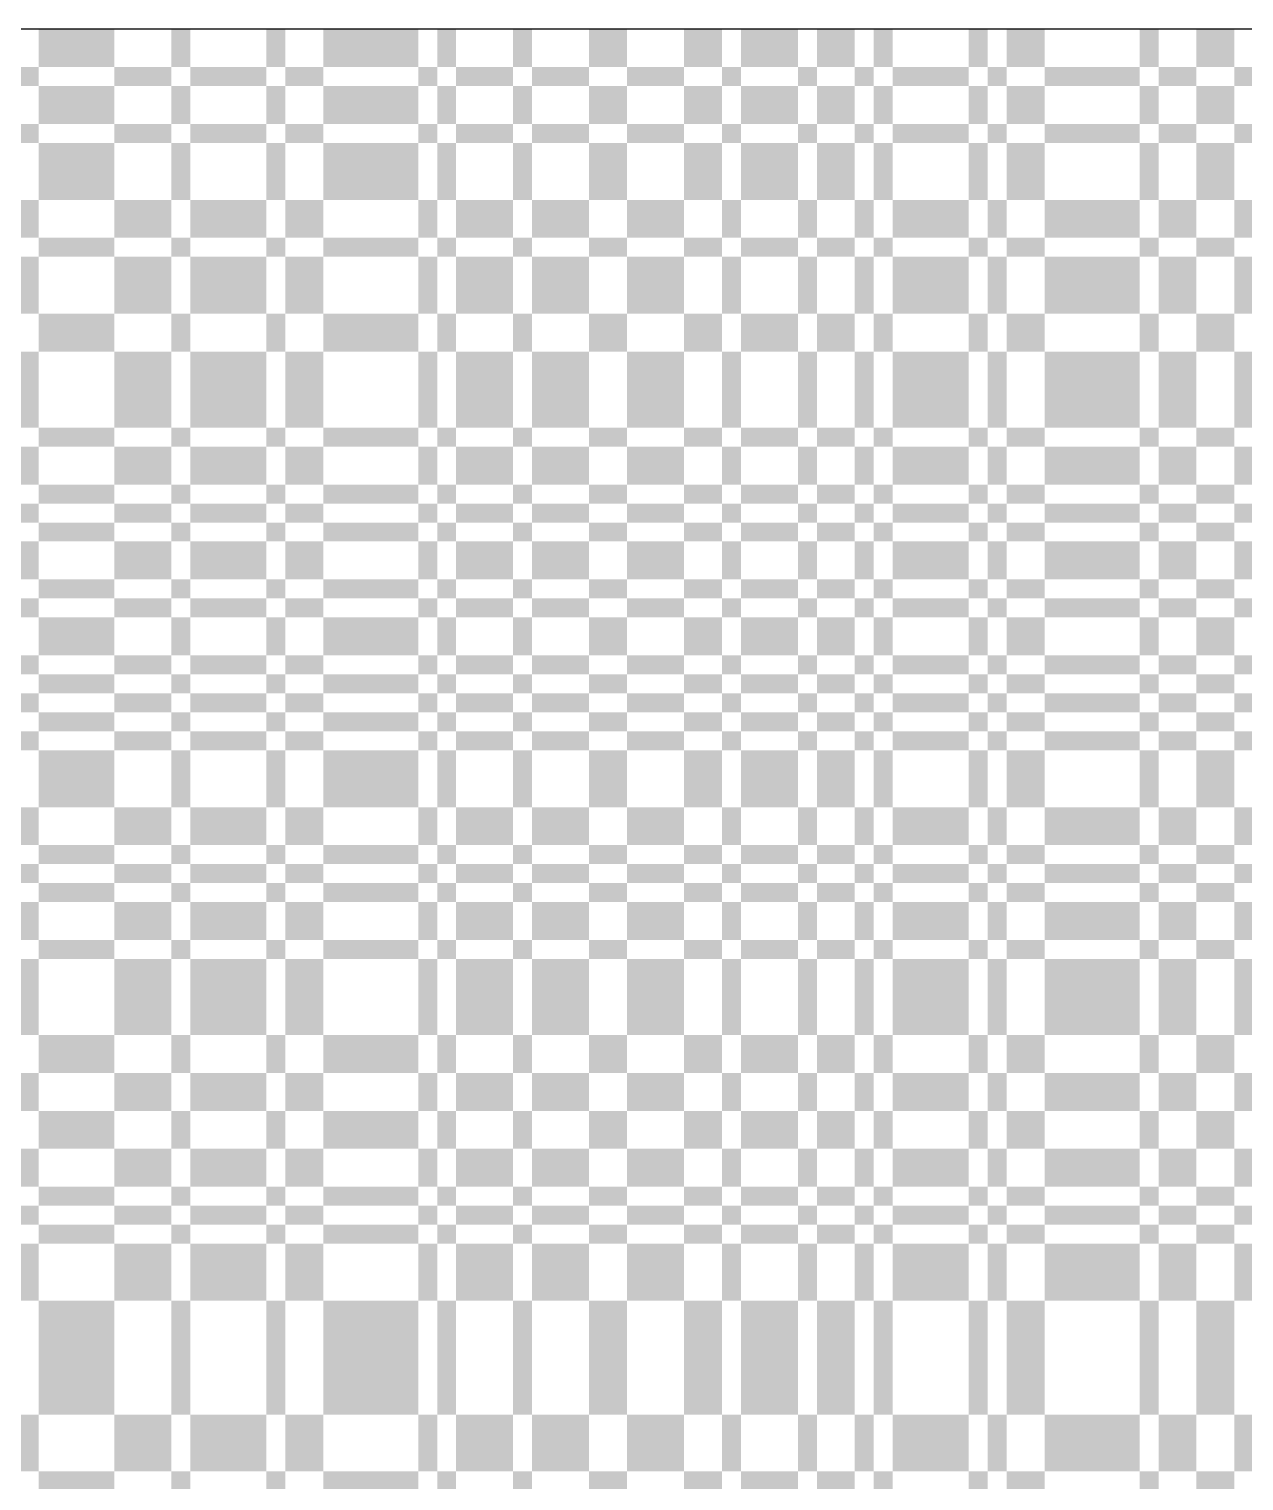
# Model space of a CAD drawing. Extents: x 0 to 10, y 0 to 10.
# Drawn here: x 3.71 to 4.99, y 7.47 to 9 of the extents above; entities that cross this region are included whole.
import ezdxf

# ---------------------------------------------------------------- set-up
doc = ezdxf.new("R2010")
doc.units = 0
doc.header["$MEASUREMENT"] = 0
doc.layers.add('CHROME', color=7, linetype='Continuous')
doc.layers.add('OUTLINE', color=7, linetype='Continuous')

msp = doc.modelspace()

# ---------------------------------------------------------------- linework, layer by layer
at = {"layer": 'CHROME'}
for points in [[(3.72, 8.96), (3.8, 8.96), (3.72, 9), (3.8, 9)], [(3.86, 8.96), (3.88, 8.96), (3.86, 9), (3.88, 9)], [(3.96, 8.96), (3.98, 8.96), (3.96, 9), (3.98, 9)], [(4.02, 8.96), (4.12, 8.96), (4.02, 9), (4.12, 9)], [(4.14, 8.96), (4.16, 8.96), (4.14, 9), (4.16, 9)], [(4.22, 8.96), (4.24, 8.96), (4.22, 9), (4.24, 9)], [(4.3, 8.96), (4.34, 8.96), (4.3, 9), (4.34, 9)], [(4.4, 8.96), (4.44, 8.96), (4.4, 9), (4.44, 9)], [(4.46, 8.96), (4.52, 8.96), (4.46, 9), (4.52, 9)], [(4.54, 8.96), (4.58, 8.96), (4.54, 9), (4.58, 9)], [(4.6, 8.96), (4.62, 8.96), (4.6, 9), (4.62, 9)], [(4.7, 8.96), (4.72, 8.96), (4.7, 9), (4.72, 9)], [(4.74, 8.96), (4.78, 8.96), (4.74, 9), (4.78, 9)], [(4.88, 8.96), (4.9, 8.96), (4.88, 9), (4.9, 9)], [(4.94, 8.96), (4.98, 8.96), (4.94, 9), (4.98, 9)], [(3.7, 8.94), (3.72, 8.94), (3.7, 8.96), (3.72, 8.96)], [(3.8, 8.94), (3.86, 8.94), (3.8, 8.96), (3.86, 8.96)], [(3.88, 8.94), (3.96, 8.94), (3.88, 8.96), (3.96, 8.96)], [(3.98, 8.94), (4.02, 8.94), (3.98, 8.96), (4.02, 8.96)], [(4.12, 8.94), (4.14, 8.94), (4.12, 8.96), (4.14, 8.96)], [(4.16, 8.94), (4.22, 8.94), (4.16, 8.96), (4.22, 8.96)], [(4.24, 8.94), (4.3, 8.94), (4.24, 8.96), (4.3, 8.96)], [(4.34, 8.94), (4.4, 8.94), (4.34, 8.96), (4.4, 8.96)], [(4.44, 8.94), (4.46, 8.94), (4.44, 8.96), (4.46, 8.96)], [(4.52, 8.94), (4.54, 8.94), (4.52, 8.96), (4.54, 8.96)], [(4.58, 8.94), (4.6, 8.94), (4.58, 8.96), (4.6, 8.96)], [(4.62, 8.94), (4.7, 8.94), (4.62, 8.96), (4.7, 8.96)], [(4.72, 8.94), (4.74, 8.94), (4.72, 8.96), (4.74, 8.96)], [(4.78, 8.94), (4.88, 8.94), (4.78, 8.96), (4.88, 8.96)], [(4.9, 8.94), (4.94, 8.94), (4.9, 8.96), (4.94, 8.96)], [(4.98, 8.94), (5, 8.94), (4.98, 8.96), (5, 8.96)], [(3.72, 8.9), (3.8, 8.9), (3.72, 8.94), (3.8, 8.94)], [(3.86, 8.9), (3.88, 8.9), (3.86, 8.94), (3.88, 8.94)], [(3.96, 8.9), (3.98, 8.9), (3.96, 8.94), (3.98, 8.94)], [(4.02, 8.9), (4.12, 8.9), (4.02, 8.94), (4.12, 8.94)], [(4.14, 8.9), (4.16, 8.9), (4.14, 8.94), (4.16, 8.94)], [(4.22, 8.9), (4.24, 8.9), (4.22, 8.94), (4.24, 8.94)], [(4.3, 8.9), (4.34, 8.9), (4.3, 8.94), (4.34, 8.94)], [(4.4, 8.9), (4.44, 8.9), (4.4, 8.94), (4.44, 8.94)], [(4.46, 8.9), (4.52, 8.9), (4.46, 8.94), (4.52, 8.94)], [(4.54, 8.9), (4.58, 8.9), (4.54, 8.94), (4.58, 8.94)], [(4.6, 8.9), (4.62, 8.9), (4.6, 8.94), (4.62, 8.94)], [(4.7, 8.9), (4.72, 8.9), (4.7, 8.94), (4.72, 8.94)], [(4.74, 8.9), (4.78, 8.9), (4.74, 8.94), (4.78, 8.94)], [(4.88, 8.9), (4.9, 8.9), (4.88, 8.94), (4.9, 8.94)], [(4.94, 8.9), (4.98, 8.9), (4.94, 8.94), (4.98, 8.94)], [(3.7, 8.88), (3.72, 8.88), (3.7, 8.9), (3.72, 8.9)], [(3.8, 8.88), (3.86, 8.88), (3.8, 8.9), (3.86, 8.9)], [(3.88, 8.88), (3.96, 8.88), (3.88, 8.9), (3.96, 8.9)], [(3.98, 8.88), (4.02, 8.88), (3.98, 8.9), (4.02, 8.9)], [(4.12, 8.88), (4.14, 8.88), (4.12, 8.9), (4.14, 8.9)], [(4.16, 8.88), (4.22, 8.88), (4.16, 8.9), (4.22, 8.9)], [(4.24, 8.88), (4.3, 8.88), (4.24, 8.9), (4.3, 8.9)], [(4.34, 8.88), (4.4, 8.88), (4.34, 8.9), (4.4, 8.9)], [(4.44, 8.88), (4.46, 8.88), (4.44, 8.9), (4.46, 8.9)], [(4.52, 8.88), (4.54, 8.88), (4.52, 8.9), (4.54, 8.9)], [(4.58, 8.88), (4.6, 8.88), (4.58, 8.9), (4.6, 8.9)], [(4.62, 8.88), (4.7, 8.88), (4.62, 8.9), (4.7, 8.9)], [(4.72, 8.88), (4.74, 8.88), (4.72, 8.9), (4.74, 8.9)], [(4.78, 8.88), (4.88, 8.88), (4.78, 8.9), (4.88, 8.9)], [(4.9, 8.88), (4.94, 8.88), (4.9, 8.9), (4.94, 8.9)], [(4.98, 8.88), (5, 8.88), (4.98, 8.9), (5, 8.9)], [(3.72, 8.82), (3.8, 8.82), (3.72, 8.88), (3.8, 8.88)], [(3.86, 8.82), (3.88, 8.82), (3.86, 8.88), (3.88, 8.88)], [(3.96, 8.82), (3.98, 8.82), (3.96, 8.88), (3.98, 8.88)], [(4.02, 8.82), (4.12, 8.82), (4.02, 8.88), (4.12, 8.88)], [(4.14, 8.82), (4.16, 8.82), (4.14, 8.88), (4.16, 8.88)], [(4.22, 8.82), (4.24, 8.82), (4.22, 8.88), (4.24, 8.88)], [(4.3, 8.82), (4.34, 8.82), (4.3, 8.88), (4.34, 8.88)], [(4.4, 8.82), (4.44, 8.82), (4.4, 8.88), (4.44, 8.88)], [(4.46, 8.82), (4.52, 8.82), (4.46, 8.88), (4.52, 8.88)], [(4.54, 8.82), (4.58, 8.82), (4.54, 8.88), (4.58, 8.88)], [(4.6, 8.82), (4.62, 8.82), (4.6, 8.88), (4.62, 8.88)], [(4.7, 8.82), (4.72, 8.82), (4.7, 8.88), (4.72, 8.88)], [(4.74, 8.82), (4.78, 8.82), (4.74, 8.88), (4.78, 8.88)], [(4.88, 8.82), (4.9, 8.82), (4.88, 8.88), (4.9, 8.88)], [(4.94, 8.82), (4.98, 8.82), (4.94, 8.88), (4.98, 8.88)], [(3.7, 8.78), (3.72, 8.78), (3.7, 8.82), (3.72, 8.82)], [(3.8, 8.78), (3.86, 8.78), (3.8, 8.82), (3.86, 8.82)], [(3.88, 8.78), (3.96, 8.78), (3.88, 8.82), (3.96, 8.82)], [(3.98, 8.78), (4.02, 8.78), (3.98, 8.82), (4.02, 8.82)], [(4.12, 8.78), (4.14, 8.78), (4.12, 8.82), (4.14, 8.82)], [(4.16, 8.78), (4.22, 8.78), (4.16, 8.82), (4.22, 8.82)], [(4.24, 8.78), (4.3, 8.78), (4.24, 8.82), (4.3, 8.82)], [(4.34, 8.78), (4.4, 8.78), (4.34, 8.82), (4.4, 8.82)], [(4.44, 8.78), (4.46, 8.78), (4.44, 8.82), (4.46, 8.82)], [(4.52, 8.78), (4.54, 8.78), (4.52, 8.82), (4.54, 8.82)], [(4.58, 8.78), (4.6, 8.78), (4.58, 8.82), (4.6, 8.82)], [(4.62, 8.78), (4.7, 8.78), (4.62, 8.82), (4.7, 8.82)], [(4.72, 8.78), (4.74, 8.78), (4.72, 8.82), (4.74, 8.82)], [(4.78, 8.78), (4.88, 8.78), (4.78, 8.82), (4.88, 8.82)], [(4.9, 8.78), (4.94, 8.78), (4.9, 8.82), (4.94, 8.82)], [(4.98, 8.78), (5, 8.78), (4.98, 8.82), (5, 8.82)], [(3.72, 8.76), (3.8, 8.76), (3.72, 8.78), (3.8, 8.78)], [(3.86, 8.76), (3.88, 8.76), (3.86, 8.78), (3.88, 8.78)], [(3.96, 8.76), (3.98, 8.76), (3.96, 8.78), (3.98, 8.78)], [(4.02, 8.76), (4.12, 8.76), (4.02, 8.78), (4.12, 8.78)], [(4.14, 8.76), (4.16, 8.76), (4.14, 8.78), (4.16, 8.78)], [(4.22, 8.76), (4.24, 8.76), (4.22, 8.78), (4.24, 8.78)], [(4.3, 8.76), (4.34, 8.76), (4.3, 8.78), (4.34, 8.78)], [(4.4, 8.76), (4.44, 8.76), (4.4, 8.78), (4.44, 8.78)], [(4.46, 8.76), (4.52, 8.76), (4.46, 8.78), (4.52, 8.78)], [(4.54, 8.76), (4.58, 8.76), (4.54, 8.78), (4.58, 8.78)], [(4.6, 8.76), (4.62, 8.76), (4.6, 8.78), (4.62, 8.78)], [(4.7, 8.76), (4.72, 8.76), (4.7, 8.78), (4.72, 8.78)], [(4.74, 8.76), (4.78, 8.76), (4.74, 8.78), (4.78, 8.78)], [(4.88, 8.76), (4.9, 8.76), (4.88, 8.78), (4.9, 8.78)], [(4.94, 8.76), (4.98, 8.76), (4.94, 8.78), (4.98, 8.78)], [(3.7, 8.7), (3.72, 8.7), (3.7, 8.76), (3.72, 8.76)], [(3.8, 8.7), (3.86, 8.7), (3.8, 8.76), (3.86, 8.76)], [(3.88, 8.7), (3.96, 8.7), (3.88, 8.76), (3.96, 8.76)], [(3.98, 8.7), (4.02, 8.7), (3.98, 8.76), (4.02, 8.76)], [(4.12, 8.7), (4.14, 8.7), (4.12, 8.76), (4.14, 8.76)], [(4.16, 8.7), (4.22, 8.7), (4.16, 8.76), (4.22, 8.76)], [(4.24, 8.7), (4.3, 8.7), (4.24, 8.76), (4.3, 8.76)], [(4.34, 8.7), (4.4, 8.7), (4.34, 8.76), (4.4, 8.76)], [(4.44, 8.7), (4.46, 8.7), (4.44, 8.76), (4.46, 8.76)], [(4.52, 8.7), (4.54, 8.7), (4.52, 8.76), (4.54, 8.76)], [(4.58, 8.7), (4.6, 8.7), (4.58, 8.76), (4.6, 8.76)], [(4.62, 8.7), (4.7, 8.7), (4.62, 8.76), (4.7, 8.76)], [(4.72, 8.7), (4.74, 8.7), (4.72, 8.76), (4.74, 8.76)], [(4.78, 8.7), (4.88, 8.7), (4.78, 8.76), (4.88, 8.76)], [(4.9, 8.7), (4.94, 8.7), (4.9, 8.76), (4.94, 8.76)], [(4.98, 8.7), (5, 8.7), (4.98, 8.76), (5, 8.76)], [(3.72, 8.66), (3.8, 8.66), (3.72, 8.7), (3.8, 8.7)], [(3.86, 8.66), (3.88, 8.66), (3.86, 8.7), (3.88, 8.7)], [(3.96, 8.66), (3.98, 8.66), (3.96, 8.7), (3.98, 8.7)], [(4.02, 8.66), (4.12, 8.66), (4.02, 8.7), (4.12, 8.7)], [(4.14, 8.66), (4.16, 8.66), (4.14, 8.7), (4.16, 8.7)], [(4.22, 8.66), (4.24, 8.66), (4.22, 8.7), (4.24, 8.7)], [(4.3, 8.66), (4.34, 8.66), (4.3, 8.7), (4.34, 8.7)], [(4.4, 8.66), (4.44, 8.66), (4.4, 8.7), (4.44, 8.7)], [(4.46, 8.66), (4.52, 8.66), (4.46, 8.7), (4.52, 8.7)], [(4.54, 8.66), (4.58, 8.66), (4.54, 8.7), (4.58, 8.7)], [(4.6, 8.66), (4.62, 8.66), (4.6, 8.7), (4.62, 8.7)], [(4.7, 8.66), (4.72, 8.66), (4.7, 8.7), (4.72, 8.7)], [(4.74, 8.66), (4.78, 8.66), (4.74, 8.7), (4.78, 8.7)], [(4.88, 8.66), (4.9, 8.66), (4.88, 8.7), (4.9, 8.7)], [(4.94, 8.66), (4.98, 8.66), (4.94, 8.7), (4.98, 8.7)], [(3.7, 8.58), (3.72, 8.58), (3.7, 8.66), (3.72, 8.66)], [(3.8, 8.58), (3.86, 8.58), (3.8, 8.66), (3.86, 8.66)], [(3.88, 8.58), (3.96, 8.58), (3.88, 8.66), (3.96, 8.66)], [(3.98, 8.58), (4.02, 8.58), (3.98, 8.66), (4.02, 8.66)], [(4.12, 8.58), (4.14, 8.58), (4.12, 8.66), (4.14, 8.66)], [(4.16, 8.58), (4.22, 8.58), (4.16, 8.66), (4.22, 8.66)], [(4.24, 8.58), (4.3, 8.58), (4.24, 8.66), (4.3, 8.66)], [(4.34, 8.58), (4.4, 8.58), (4.34, 8.66), (4.4, 8.66)], [(4.44, 8.58), (4.46, 8.58), (4.44, 8.66), (4.46, 8.66)], [(4.52, 8.58), (4.54, 8.58), (4.52, 8.66), (4.54, 8.66)], [(4.58, 8.58), (4.6, 8.58), (4.58, 8.66), (4.6, 8.66)], [(4.62, 8.58), (4.7, 8.58), (4.62, 8.66), (4.7, 8.66)], [(4.72, 8.58), (4.74, 8.58), (4.72, 8.66), (4.74, 8.66)], [(4.78, 8.58), (4.88, 8.58), (4.78, 8.66), (4.88, 8.66)], [(4.9, 8.58), (4.94, 8.58), (4.9, 8.66), (4.94, 8.66)], [(4.98, 8.58), (5, 8.58), (4.98, 8.66), (5, 8.66)], [(3.72, 8.56), (3.8, 8.56), (3.72, 8.58), (3.8, 8.58)], [(3.86, 8.56), (3.88, 8.56), (3.86, 8.58), (3.88, 8.58)], [(3.96, 8.56), (3.98, 8.56), (3.96, 8.58), (3.98, 8.58)], [(4.02, 8.56), (4.12, 8.56), (4.02, 8.58), (4.12, 8.58)], [(4.14, 8.56), (4.16, 8.56), (4.14, 8.58), (4.16, 8.58)], [(4.22, 8.56), (4.24, 8.56), (4.22, 8.58), (4.24, 8.58)], [(4.3, 8.56), (4.34, 8.56), (4.3, 8.58), (4.34, 8.58)], [(4.4, 8.56), (4.44, 8.56), (4.4, 8.58), (4.44, 8.58)], [(4.46, 8.56), (4.52, 8.56), (4.46, 8.58), (4.52, 8.58)], [(4.54, 8.56), (4.58, 8.56), (4.54, 8.58), (4.58, 8.58)], [(4.6, 8.56), (4.62, 8.56), (4.6, 8.58), (4.62, 8.58)], [(4.7, 8.56), (4.72, 8.56), (4.7, 8.58), (4.72, 8.58)], [(4.74, 8.56), (4.78, 8.56), (4.74, 8.58), (4.78, 8.58)], [(4.88, 8.56), (4.9, 8.56), (4.88, 8.58), (4.9, 8.58)], [(4.94, 8.56), (4.98, 8.56), (4.94, 8.58), (4.98, 8.58)], [(3.7, 8.52), (3.72, 8.52), (3.7, 8.56), (3.72, 8.56)], [(3.8, 8.52), (3.86, 8.52), (3.8, 8.56), (3.86, 8.56)], [(3.88, 8.52), (3.96, 8.52), (3.88, 8.56), (3.96, 8.56)], [(3.98, 8.52), (4.02, 8.52), (3.98, 8.56), (4.02, 8.56)], [(4.12, 8.52), (4.14, 8.52), (4.12, 8.56), (4.14, 8.56)], [(4.16, 8.52), (4.22, 8.52), (4.16, 8.56), (4.22, 8.56)], [(4.24, 8.52), (4.3, 8.52), (4.24, 8.56), (4.3, 8.56)], [(4.34, 8.52), (4.4, 8.52), (4.34, 8.56), (4.4, 8.56)], [(4.44, 8.52), (4.46, 8.52), (4.44, 8.56), (4.46, 8.56)], [(4.52, 8.52), (4.54, 8.52), (4.52, 8.56), (4.54, 8.56)], [(4.58, 8.52), (4.6, 8.52), (4.58, 8.56), (4.6, 8.56)], [(4.62, 8.52), (4.7, 8.52), (4.62, 8.56), (4.7, 8.56)], [(4.72, 8.52), (4.74, 8.52), (4.72, 8.56), (4.74, 8.56)], [(4.78, 8.52), (4.88, 8.52), (4.78, 8.56), (4.88, 8.56)], [(4.9, 8.52), (4.94, 8.52), (4.9, 8.56), (4.94, 8.56)], [(4.98, 8.52), (5, 8.52), (4.98, 8.56), (5, 8.56)], [(3.72, 8.5), (3.8, 8.5), (3.72, 8.52), (3.8, 8.52)], [(3.86, 8.5), (3.88, 8.5), (3.86, 8.52), (3.88, 8.52)], [(3.96, 8.5), (3.98, 8.5), (3.96, 8.52), (3.98, 8.52)], [(4.02, 8.5), (4.12, 8.5), (4.02, 8.52), (4.12, 8.52)], [(4.14, 8.5), (4.16, 8.5), (4.14, 8.52), (4.16, 8.52)], [(4.22, 8.5), (4.24, 8.5), (4.22, 8.52), (4.24, 8.52)], [(4.3, 8.5), (4.34, 8.5), (4.3, 8.52), (4.34, 8.52)], [(4.4, 8.5), (4.44, 8.5), (4.4, 8.52), (4.44, 8.52)], [(4.46, 8.5), (4.52, 8.5), (4.46, 8.52), (4.52, 8.52)], [(4.54, 8.5), (4.58, 8.5), (4.54, 8.52), (4.58, 8.52)], [(4.6, 8.5), (4.62, 8.5), (4.6, 8.52), (4.62, 8.52)], [(4.7, 8.5), (4.72, 8.5), (4.7, 8.52), (4.72, 8.52)], [(4.74, 8.5), (4.78, 8.5), (4.74, 8.52), (4.78, 8.52)], [(4.88, 8.5), (4.9, 8.5), (4.88, 8.52), (4.9, 8.52)], [(4.94, 8.5), (4.98, 8.5), (4.94, 8.52), (4.98, 8.52)], [(3.7, 8.48), (3.72, 8.48), (3.7, 8.5), (3.72, 8.5)], [(3.8, 8.48), (3.86, 8.48), (3.8, 8.5), (3.86, 8.5)], [(3.88, 8.48), (3.96, 8.48), (3.88, 8.5), (3.96, 8.5)], [(3.98, 8.48), (4.02, 8.48), (3.98, 8.5), (4.02, 8.5)], [(4.12, 8.48), (4.14, 8.48), (4.12, 8.5), (4.14, 8.5)], [(4.16, 8.48), (4.22, 8.48), (4.16, 8.5), (4.22, 8.5)], [(4.24, 8.48), (4.3, 8.48), (4.24, 8.5), (4.3, 8.5)], [(4.34, 8.48), (4.4, 8.48), (4.34, 8.5), (4.4, 8.5)], [(4.44, 8.48), (4.46, 8.48), (4.44, 8.5), (4.46, 8.5)], [(4.52, 8.48), (4.54, 8.48), (4.52, 8.5), (4.54, 8.5)], [(4.58, 8.48), (4.6, 8.48), (4.58, 8.5), (4.6, 8.5)], [(4.62, 8.48), (4.7, 8.48), (4.62, 8.5), (4.7, 8.5)], [(4.72, 8.48), (4.74, 8.48), (4.72, 8.5), (4.74, 8.5)], [(4.78, 8.48), (4.88, 8.48), (4.78, 8.5), (4.88, 8.5)], [(4.9, 8.48), (4.94, 8.48), (4.9, 8.5), (4.94, 8.5)], [(4.98, 8.48), (5, 8.48), (4.98, 8.5), (5, 8.5)], [(3.72, 8.46), (3.8, 8.46), (3.72, 8.48), (3.8, 8.48)], [(3.86, 8.46), (3.88, 8.46), (3.86, 8.48), (3.88, 8.48)], [(3.96, 8.46), (3.98, 8.46), (3.96, 8.48), (3.98, 8.48)], [(4.02, 8.46), (4.12, 8.46), (4.02, 8.48), (4.12, 8.48)], [(4.14, 8.46), (4.16, 8.46), (4.14, 8.48), (4.16, 8.48)], [(4.22, 8.46), (4.24, 8.46), (4.22, 8.48), (4.24, 8.48)], [(4.3, 8.46), (4.34, 8.46), (4.3, 8.48), (4.34, 8.48)], [(4.4, 8.46), (4.44, 8.46), (4.4, 8.48), (4.44, 8.48)], [(4.46, 8.46), (4.52, 8.46), (4.46, 8.48), (4.52, 8.48)], [(4.54, 8.46), (4.58, 8.46), (4.54, 8.48), (4.58, 8.48)], [(4.6, 8.46), (4.62, 8.46), (4.6, 8.48), (4.62, 8.48)], [(4.7, 8.46), (4.72, 8.46), (4.7, 8.48), (4.72, 8.48)], [(4.74, 8.46), (4.78, 8.46), (4.74, 8.48), (4.78, 8.48)], [(4.88, 8.46), (4.9, 8.46), (4.88, 8.48), (4.9, 8.48)], [(4.94, 8.46), (4.98, 8.46), (4.94, 8.48), (4.98, 8.48)], [(3.7, 8.42), (3.72, 8.42), (3.7, 8.46), (3.72, 8.46)], [(3.8, 8.42), (3.86, 8.42), (3.8, 8.46), (3.86, 8.46)], [(3.88, 8.42), (3.96, 8.42), (3.88, 8.46), (3.96, 8.46)], [(3.98, 8.42), (4.02, 8.42), (3.98, 8.46), (4.02, 8.46)], [(4.12, 8.42), (4.14, 8.42), (4.12, 8.46), (4.14, 8.46)], [(4.16, 8.42), (4.22, 8.42), (4.16, 8.46), (4.22, 8.46)], [(4.24, 8.42), (4.3, 8.42), (4.24, 8.46), (4.3, 8.46)], [(4.34, 8.42), (4.4, 8.42), (4.34, 8.46), (4.4, 8.46)], [(4.44, 8.42), (4.46, 8.42), (4.44, 8.46), (4.46, 8.46)], [(4.52, 8.42), (4.54, 8.42), (4.52, 8.46), (4.54, 8.46)], [(4.58, 8.42), (4.6, 8.42), (4.58, 8.46), (4.6, 8.46)], [(4.62, 8.42), (4.7, 8.42), (4.62, 8.46), (4.7, 8.46)], [(4.72, 8.42), (4.74, 8.42), (4.72, 8.46), (4.74, 8.46)], [(4.78, 8.42), (4.88, 8.42), (4.78, 8.46), (4.88, 8.46)], [(4.9, 8.42), (4.94, 8.42), (4.9, 8.46), (4.94, 8.46)], [(4.98, 8.42), (5, 8.42), (4.98, 8.46), (5, 8.46)], [(3.72, 8.4), (3.8, 8.4), (3.72, 8.42), (3.8, 8.42)], [(3.86, 8.4), (3.88, 8.4), (3.86, 8.42), (3.88, 8.42)], [(3.96, 8.4), (3.98, 8.4), (3.96, 8.42), (3.98, 8.42)], [(4.02, 8.4), (4.12, 8.4), (4.02, 8.42), (4.12, 8.42)], [(4.14, 8.4), (4.16, 8.4), (4.14, 8.42), (4.16, 8.42)], [(4.22, 8.4), (4.24, 8.4), (4.22, 8.42), (4.24, 8.42)], [(4.3, 8.4), (4.34, 8.4), (4.3, 8.42), (4.34, 8.42)], [(4.4, 8.4), (4.44, 8.4), (4.4, 8.42), (4.44, 8.42)], [(4.46, 8.4), (4.52, 8.4), (4.46, 8.42), (4.52, 8.42)], [(4.54, 8.4), (4.58, 8.4), (4.54, 8.42), (4.58, 8.42)], [(4.6, 8.4), (4.62, 8.4), (4.6, 8.42), (4.62, 8.42)], [(4.7, 8.4), (4.72, 8.4), (4.7, 8.42), (4.72, 8.42)], [(4.74, 8.4), (4.78, 8.4), (4.74, 8.42), (4.78, 8.42)], [(4.88, 8.4), (4.9, 8.4), (4.88, 8.42), (4.9, 8.42)], [(4.94, 8.4), (4.98, 8.4), (4.94, 8.42), (4.98, 8.42)], [(3.7, 8.38), (3.72, 8.38), (3.7, 8.4), (3.72, 8.4)], [(3.8, 8.38), (3.86, 8.38), (3.8, 8.4), (3.86, 8.4)], [(3.88, 8.38), (3.96, 8.38), (3.88, 8.4), (3.96, 8.4)], [(3.98, 8.38), (4.02, 8.38), (3.98, 8.4), (4.02, 8.4)], [(4.12, 8.38), (4.14, 8.38), (4.12, 8.4), (4.14, 8.4)], [(4.16, 8.38), (4.22, 8.38), (4.16, 8.4), (4.22, 8.4)], [(4.24, 8.38), (4.3, 8.38), (4.24, 8.4), (4.3, 8.4)], [(4.34, 8.38), (4.4, 8.38), (4.34, 8.4), (4.4, 8.4)], [(4.44, 8.38), (4.46, 8.38), (4.44, 8.4), (4.46, 8.4)], [(4.52, 8.38), (4.54, 8.38), (4.52, 8.4), (4.54, 8.4)], [(4.58, 8.38), (4.6, 8.38), (4.58, 8.4), (4.6, 8.4)], [(4.62, 8.38), (4.7, 8.38), (4.62, 8.4), (4.7, 8.4)], [(4.72, 8.38), (4.74, 8.38), (4.72, 8.4), (4.74, 8.4)], [(4.78, 8.38), (4.88, 8.38), (4.78, 8.4), (4.88, 8.4)], [(4.9, 8.38), (4.94, 8.38), (4.9, 8.4), (4.94, 8.4)], [(4.98, 8.38), (5, 8.38), (4.98, 8.4), (5, 8.4)], [(3.72, 8.34), (3.8, 8.34), (3.72, 8.38), (3.8, 8.38)], [(3.86, 8.34), (3.88, 8.34), (3.86, 8.38), (3.88, 8.38)], [(3.96, 8.34), (3.98, 8.34), (3.96, 8.38), (3.98, 8.38)], [(4.02, 8.34), (4.12, 8.34), (4.02, 8.38), (4.12, 8.38)], [(4.14, 8.34), (4.16, 8.34), (4.14, 8.38), (4.16, 8.38)], [(4.22, 8.34), (4.24, 8.34), (4.22, 8.38), (4.24, 8.38)], [(4.3, 8.34), (4.34, 8.34), (4.3, 8.38), (4.34, 8.38)], [(4.4, 8.34), (4.44, 8.34), (4.4, 8.38), (4.44, 8.38)], [(4.46, 8.34), (4.52, 8.34), (4.46, 8.38), (4.52, 8.38)], [(4.54, 8.34), (4.58, 8.34), (4.54, 8.38), (4.58, 8.38)], [(4.6, 8.34), (4.62, 8.34), (4.6, 8.38), (4.62, 8.38)], [(4.7, 8.34), (4.72, 8.34), (4.7, 8.38), (4.72, 8.38)], [(4.74, 8.34), (4.78, 8.34), (4.74, 8.38), (4.78, 8.38)], [(4.88, 8.34), (4.9, 8.34), (4.88, 8.38), (4.9, 8.38)], [(4.94, 8.34), (4.98, 8.34), (4.94, 8.38), (4.98, 8.38)], [(3.7, 8.32), (3.72, 8.32), (3.7, 8.34), (3.72, 8.34)], [(3.8, 8.32), (3.86, 8.32), (3.8, 8.34), (3.86, 8.34)], [(3.88, 8.32), (3.96, 8.32), (3.88, 8.34), (3.96, 8.34)], [(3.98, 8.32), (4.02, 8.32), (3.98, 8.34), (4.02, 8.34)], [(4.12, 8.32), (4.14, 8.32), (4.12, 8.34), (4.14, 8.34)], [(4.16, 8.32), (4.22, 8.32), (4.16, 8.34), (4.22, 8.34)], [(4.24, 8.32), (4.3, 8.32), (4.24, 8.34), (4.3, 8.34)], [(4.34, 8.32), (4.4, 8.32), (4.34, 8.34), (4.4, 8.34)], [(4.44, 8.32), (4.46, 8.32), (4.44, 8.34), (4.46, 8.34)], [(4.52, 8.32), (4.54, 8.32), (4.52, 8.34), (4.54, 8.34)], [(4.58, 8.32), (4.6, 8.32), (4.58, 8.34), (4.6, 8.34)], [(4.62, 8.32), (4.7, 8.32), (4.62, 8.34), (4.7, 8.34)], [(4.72, 8.32), (4.74, 8.32), (4.72, 8.34), (4.74, 8.34)], [(4.78, 8.32), (4.88, 8.32), (4.78, 8.34), (4.88, 8.34)], [(4.9, 8.32), (4.94, 8.32), (4.9, 8.34), (4.94, 8.34)], [(4.98, 8.32), (5, 8.32), (4.98, 8.34), (5, 8.34)], [(3.72, 8.3), (3.8, 8.3), (3.72, 8.32), (3.8, 8.32)], [(3.86, 8.3), (3.88, 8.3), (3.86, 8.32), (3.88, 8.32)], [(3.96, 8.3), (3.98, 8.3), (3.96, 8.32), (3.98, 8.32)], [(4.02, 8.3), (4.12, 8.3), (4.02, 8.32), (4.12, 8.32)], [(4.14, 8.3), (4.16, 8.3), (4.14, 8.32), (4.16, 8.32)], [(4.22, 8.3), (4.24, 8.3), (4.22, 8.32), (4.24, 8.32)], [(4.3, 8.3), (4.34, 8.3), (4.3, 8.32), (4.34, 8.32)], [(4.4, 8.3), (4.44, 8.3), (4.4, 8.32), (4.44, 8.32)], [(4.46, 8.3), (4.52, 8.3), (4.46, 8.32), (4.52, 8.32)], [(4.54, 8.3), (4.58, 8.3), (4.54, 8.32), (4.58, 8.32)], [(4.6, 8.3), (4.62, 8.3), (4.6, 8.32), (4.62, 8.32)], [(4.7, 8.3), (4.72, 8.3), (4.7, 8.32), (4.72, 8.32)], [(4.74, 8.3), (4.78, 8.3), (4.74, 8.32), (4.78, 8.32)], [(4.88, 8.3), (4.9, 8.3), (4.88, 8.32), (4.9, 8.32)], [(4.94, 8.3), (4.98, 8.3), (4.94, 8.32), (4.98, 8.32)], [(3.7, 8.28), (3.72, 8.28), (3.7, 8.3), (3.72, 8.3)], [(3.8, 8.28), (3.86, 8.28), (3.8, 8.3), (3.86, 8.3)], [(3.88, 8.28), (3.96, 8.28), (3.88, 8.3), (3.96, 8.3)], [(3.98, 8.28), (4.02, 8.28), (3.98, 8.3), (4.02, 8.3)], [(4.12, 8.28), (4.14, 8.28), (4.12, 8.3), (4.14, 8.3)], [(4.16, 8.28), (4.22, 8.28), (4.16, 8.3), (4.22, 8.3)], [(4.24, 8.28), (4.3, 8.28), (4.24, 8.3), (4.3, 8.3)], [(4.34, 8.28), (4.4, 8.28), (4.34, 8.3), (4.4, 8.3)], [(4.44, 8.28), (4.46, 8.28), (4.44, 8.3), (4.46, 8.3)], [(4.52, 8.28), (4.54, 8.28), (4.52, 8.3), (4.54, 8.3)], [(4.58, 8.28), (4.6, 8.28), (4.58, 8.3), (4.6, 8.3)], [(4.62, 8.28), (4.7, 8.28), (4.62, 8.3), (4.7, 8.3)], [(4.72, 8.28), (4.74, 8.28), (4.72, 8.3), (4.74, 8.3)], [(4.78, 8.28), (4.88, 8.28), (4.78, 8.3), (4.88, 8.3)], [(4.9, 8.28), (4.94, 8.28), (4.9, 8.3), (4.94, 8.3)], [(4.98, 8.28), (5, 8.28), (4.98, 8.3), (5, 8.3)], [(3.72, 8.26), (3.8, 8.26), (3.72, 8.28), (3.8, 8.28)], [(3.86, 8.26), (3.88, 8.26), (3.86, 8.28), (3.88, 8.28)], [(3.96, 8.26), (3.98, 8.26), (3.96, 8.28), (3.98, 8.28)], [(4.02, 8.26), (4.12, 8.26), (4.02, 8.28), (4.12, 8.28)], [(4.14, 8.26), (4.16, 8.26), (4.14, 8.28), (4.16, 8.28)], [(4.22, 8.26), (4.24, 8.26), (4.22, 8.28), (4.24, 8.28)], [(4.3, 8.26), (4.34, 8.26), (4.3, 8.28), (4.34, 8.28)], [(4.4, 8.26), (4.44, 8.26), (4.4, 8.28), (4.44, 8.28)], [(4.46, 8.26), (4.52, 8.26), (4.46, 8.28), (4.52, 8.28)], [(4.54, 8.26), (4.58, 8.26), (4.54, 8.28), (4.58, 8.28)], [(4.6, 8.26), (4.62, 8.26), (4.6, 8.28), (4.62, 8.28)], [(4.7, 8.26), (4.72, 8.26), (4.7, 8.28), (4.72, 8.28)], [(4.74, 8.26), (4.78, 8.26), (4.74, 8.28), (4.78, 8.28)], [(4.88, 8.26), (4.9, 8.26), (4.88, 8.28), (4.9, 8.28)], [(4.94, 8.26), (4.98, 8.26), (4.94, 8.28), (4.98, 8.28)], [(3.7, 8.24), (3.72, 8.24), (3.7, 8.26), (3.72, 8.26)], [(3.8, 8.24), (3.86, 8.24), (3.8, 8.26), (3.86, 8.26)], [(3.88, 8.24), (3.96, 8.24), (3.88, 8.26), (3.96, 8.26)], [(3.98, 8.24), (4.02, 8.24), (3.98, 8.26), (4.02, 8.26)], [(4.12, 8.24), (4.14, 8.24), (4.12, 8.26), (4.14, 8.26)], [(4.16, 8.24), (4.22, 8.24), (4.16, 8.26), (4.22, 8.26)], [(4.24, 8.24), (4.3, 8.24), (4.24, 8.26), (4.3, 8.26)], [(4.34, 8.24), (4.4, 8.24), (4.34, 8.26), (4.4, 8.26)], [(4.44, 8.24), (4.46, 8.24), (4.44, 8.26), (4.46, 8.26)], [(4.52, 8.24), (4.54, 8.24), (4.52, 8.26), (4.54, 8.26)], [(4.58, 8.24), (4.6, 8.24), (4.58, 8.26), (4.6, 8.26)], [(4.62, 8.24), (4.7, 8.24), (4.62, 8.26), (4.7, 8.26)], [(4.72, 8.24), (4.74, 8.24), (4.72, 8.26), (4.74, 8.26)], [(4.78, 8.24), (4.88, 8.24), (4.78, 8.26), (4.88, 8.26)], [(4.9, 8.24), (4.94, 8.24), (4.9, 8.26), (4.94, 8.26)], [(4.98, 8.24), (5, 8.24), (4.98, 8.26), (5, 8.26)], [(3.72, 8.18), (3.8, 8.18), (3.72, 8.24), (3.8, 8.24)], [(3.86, 8.18), (3.88, 8.18), (3.86, 8.24), (3.88, 8.24)], [(3.96, 8.18), (3.98, 8.18), (3.96, 8.24), (3.98, 8.24)], [(4.02, 8.18), (4.12, 8.18), (4.02, 8.24), (4.12, 8.24)], [(4.14, 8.18), (4.16, 8.18), (4.14, 8.24), (4.16, 8.24)], [(4.22, 8.18), (4.24, 8.18), (4.22, 8.24), (4.24, 8.24)], [(4.3, 8.18), (4.34, 8.18), (4.3, 8.24), (4.34, 8.24)], [(4.4, 8.18), (4.44, 8.18), (4.4, 8.24), (4.44, 8.24)], [(4.46, 8.18), (4.52, 8.18), (4.46, 8.24), (4.52, 8.24)], [(4.54, 8.18), (4.58, 8.18), (4.54, 8.24), (4.58, 8.24)], [(4.6, 8.18), (4.62, 8.18), (4.6, 8.24), (4.62, 8.24)], [(4.7, 8.18), (4.72, 8.18), (4.7, 8.24), (4.72, 8.24)], [(4.74, 8.18), (4.78, 8.18), (4.74, 8.24), (4.78, 8.24)], [(4.88, 8.18), (4.9, 8.18), (4.88, 8.24), (4.9, 8.24)], [(4.94, 8.18), (4.98, 8.18), (4.94, 8.24), (4.98, 8.24)], [(3.7, 8.14), (3.72, 8.14), (3.7, 8.18), (3.72, 8.18)], [(3.8, 8.14), (3.86, 8.14), (3.8, 8.18), (3.86, 8.18)], [(3.88, 8.14), (3.96, 8.14), (3.88, 8.18), (3.96, 8.18)], [(3.98, 8.14), (4.02, 8.14), (3.98, 8.18), (4.02, 8.18)], [(4.12, 8.14), (4.14, 8.14), (4.12, 8.18), (4.14, 8.18)], [(4.16, 8.14), (4.22, 8.14), (4.16, 8.18), (4.22, 8.18)], [(4.24, 8.14), (4.3, 8.14), (4.24, 8.18), (4.3, 8.18)], [(4.34, 8.14), (4.4, 8.14), (4.34, 8.18), (4.4, 8.18)], [(4.44, 8.14), (4.46, 8.14), (4.44, 8.18), (4.46, 8.18)], [(4.52, 8.14), (4.54, 8.14), (4.52, 8.18), (4.54, 8.18)], [(4.58, 8.14), (4.6, 8.14), (4.58, 8.18), (4.6, 8.18)], [(4.62, 8.14), (4.7, 8.14), (4.62, 8.18), (4.7, 8.18)], [(4.72, 8.14), (4.74, 8.14), (4.72, 8.18), (4.74, 8.18)], [(4.78, 8.14), (4.88, 8.14), (4.78, 8.18), (4.88, 8.18)], [(4.9, 8.14), (4.94, 8.14), (4.9, 8.18), (4.94, 8.18)], [(4.98, 8.14), (5, 8.14), (4.98, 8.18), (5, 8.18)], [(3.72, 8.12), (3.8, 8.12), (3.72, 8.14), (3.8, 8.14)], [(3.86, 8.12), (3.88, 8.12), (3.86, 8.14), (3.88, 8.14)], [(3.96, 8.12), (3.98, 8.12), (3.96, 8.14), (3.98, 8.14)], [(4.02, 8.12), (4.12, 8.12), (4.02, 8.14), (4.12, 8.14)], [(4.14, 8.12), (4.16, 8.12), (4.14, 8.14), (4.16, 8.14)], [(4.22, 8.12), (4.24, 8.12), (4.22, 8.14), (4.24, 8.14)], [(4.3, 8.12), (4.34, 8.12), (4.3, 8.14), (4.34, 8.14)], [(4.4, 8.12), (4.44, 8.12), (4.4, 8.14), (4.44, 8.14)], [(4.46, 8.12), (4.52, 8.12), (4.46, 8.14), (4.52, 8.14)], [(4.54, 8.12), (4.58, 8.12), (4.54, 8.14), (4.58, 8.14)], [(4.6, 8.12), (4.62, 8.12), (4.6, 8.14), (4.62, 8.14)], [(4.7, 8.12), (4.72, 8.12), (4.7, 8.14), (4.72, 8.14)], [(4.74, 8.12), (4.78, 8.12), (4.74, 8.14), (4.78, 8.14)], [(4.88, 8.12), (4.9, 8.12), (4.88, 8.14), (4.9, 8.14)], [(4.94, 8.12), (4.98, 8.12), (4.94, 8.14), (4.98, 8.14)], [(3.7, 8.1), (3.72, 8.1), (3.7, 8.12), (3.72, 8.12)], [(3.8, 8.1), (3.86, 8.1), (3.8, 8.12), (3.86, 8.12)], [(3.88, 8.1), (3.96, 8.1), (3.88, 8.12), (3.96, 8.12)], [(3.98, 8.1), (4.02, 8.1), (3.98, 8.12), (4.02, 8.12)], [(4.12, 8.1), (4.14, 8.1), (4.12, 8.12), (4.14, 8.12)], [(4.16, 8.1), (4.22, 8.1), (4.16, 8.12), (4.22, 8.12)], [(4.24, 8.1), (4.3, 8.1), (4.24, 8.12), (4.3, 8.12)], [(4.34, 8.1), (4.4, 8.1), (4.34, 8.12), (4.4, 8.12)], [(4.44, 8.1), (4.46, 8.1), (4.44, 8.12), (4.46, 8.12)], [(4.52, 8.1), (4.54, 8.1), (4.52, 8.12), (4.54, 8.12)], [(4.58, 8.1), (4.6, 8.1), (4.58, 8.12), (4.6, 8.12)], [(4.62, 8.1), (4.7, 8.1), (4.62, 8.12), (4.7, 8.12)], [(4.72, 8.1), (4.74, 8.1), (4.72, 8.12), (4.74, 8.12)], [(4.78, 8.1), (4.88, 8.1), (4.78, 8.12), (4.88, 8.12)], [(4.9, 8.1), (4.94, 8.1), (4.9, 8.12), (4.94, 8.12)], [(4.98, 8.1), (5, 8.1), (4.98, 8.12), (5, 8.12)], [(3.72, 8.08), (3.8, 8.08), (3.72, 8.1), (3.8, 8.1)], [(3.86, 8.08), (3.88, 8.08), (3.86, 8.1), (3.88, 8.1)], [(3.96, 8.08), (3.98, 8.08), (3.96, 8.1), (3.98, 8.1)], [(4.02, 8.08), (4.12, 8.08), (4.02, 8.1), (4.12, 8.1)], [(4.14, 8.08), (4.16, 8.08), (4.14, 8.1), (4.16, 8.1)], [(4.22, 8.08), (4.24, 8.08), (4.22, 8.1), (4.24, 8.1)], [(4.3, 8.08), (4.34, 8.08), (4.3, 8.1), (4.34, 8.1)], [(4.4, 8.08), (4.44, 8.08), (4.4, 8.1), (4.44, 8.1)], [(4.46, 8.08), (4.52, 8.08), (4.46, 8.1), (4.52, 8.1)], [(4.54, 8.08), (4.58, 8.08), (4.54, 8.1), (4.58, 8.1)], [(4.6, 8.08), (4.62, 8.08), (4.6, 8.1), (4.62, 8.1)], [(4.7, 8.08), (4.72, 8.08), (4.7, 8.1), (4.72, 8.1)], [(4.74, 8.08), (4.78, 8.08), (4.74, 8.1), (4.78, 8.1)], [(4.88, 8.08), (4.9, 8.08), (4.88, 8.1), (4.9, 8.1)], [(4.94, 8.08), (4.98, 8.08), (4.94, 8.1), (4.98, 8.1)], [(3.7, 8.04), (3.72, 8.04), (3.7, 8.08), (3.72, 8.08)], [(3.8, 8.04), (3.86, 8.04), (3.8, 8.08), (3.86, 8.08)], [(3.88, 8.04), (3.96, 8.04), (3.88, 8.08), (3.96, 8.08)], [(3.98, 8.04), (4.02, 8.04), (3.98, 8.08), (4.02, 8.08)], [(4.12, 8.04), (4.14, 8.04), (4.12, 8.08), (4.14, 8.08)], [(4.16, 8.04), (4.22, 8.04), (4.16, 8.08), (4.22, 8.08)], [(4.24, 8.04), (4.3, 8.04), (4.24, 8.08), (4.3, 8.08)], [(4.34, 8.04), (4.4, 8.04), (4.34, 8.08), (4.4, 8.08)], [(4.44, 8.04), (4.46, 8.04), (4.44, 8.08), (4.46, 8.08)], [(4.52, 8.04), (4.54, 8.04), (4.52, 8.08), (4.54, 8.08)], [(4.58, 8.04), (4.6, 8.04), (4.58, 8.08), (4.6, 8.08)], [(4.62, 8.04), (4.7, 8.04), (4.62, 8.08), (4.7, 8.08)], [(4.72, 8.04), (4.74, 8.04), (4.72, 8.08), (4.74, 8.08)], [(4.78, 8.04), (4.88, 8.04), (4.78, 8.08), (4.88, 8.08)], [(4.9, 8.04), (4.94, 8.04), (4.9, 8.08), (4.94, 8.08)], [(4.98, 8.04), (5, 8.04), (4.98, 8.08), (5, 8.08)], [(3.72, 8.02), (3.8, 8.02), (3.72, 8.04), (3.8, 8.04)], [(3.86, 8.02), (3.88, 8.02), (3.86, 8.04), (3.88, 8.04)], [(3.96, 8.02), (3.98, 8.02), (3.96, 8.04), (3.98, 8.04)], [(4.02, 8.02), (4.12, 8.02), (4.02, 8.04), (4.12, 8.04)], [(4.14, 8.02), (4.16, 8.02), (4.14, 8.04), (4.16, 8.04)], [(4.22, 8.02), (4.24, 8.02), (4.22, 8.04), (4.24, 8.04)], [(4.3, 8.02), (4.34, 8.02), (4.3, 8.04), (4.34, 8.04)], [(4.4, 8.02), (4.44, 8.02), (4.4, 8.04), (4.44, 8.04)], [(4.46, 8.02), (4.52, 8.02), (4.46, 8.04), (4.52, 8.04)], [(4.54, 8.02), (4.58, 8.02), (4.54, 8.04), (4.58, 8.04)], [(4.6, 8.02), (4.62, 8.02), (4.6, 8.04), (4.62, 8.04)], [(4.7, 8.02), (4.72, 8.02), (4.7, 8.04), (4.72, 8.04)], [(4.74, 8.02), (4.78, 8.02), (4.74, 8.04), (4.78, 8.04)], [(4.88, 8.02), (4.9, 8.02), (4.88, 8.04), (4.9, 8.04)], [(4.94, 8.02), (4.98, 8.02), (4.94, 8.04), (4.98, 8.04)], [(3.7, 7.94), (3.72, 7.94), (3.7, 8.02), (3.72, 8.02)], [(3.8, 7.94), (3.86, 7.94), (3.8, 8.02), (3.86, 8.02)], [(3.88, 7.94), (3.96, 7.94), (3.88, 8.02), (3.96, 8.02)], [(3.98, 7.94), (4.02, 7.94), (3.98, 8.02), (4.02, 8.02)], [(4.12, 7.94), (4.14, 7.94), (4.12, 8.02), (4.14, 8.02)], [(4.16, 7.94), (4.22, 7.94), (4.16, 8.02), (4.22, 8.02)], [(4.24, 7.94), (4.3, 7.94), (4.24, 8.02), (4.3, 8.02)], [(4.34, 7.94), (4.4, 7.94), (4.34, 8.02), (4.4, 8.02)], [(4.44, 7.94), (4.46, 7.94), (4.44, 8.02), (4.46, 8.02)], [(4.52, 7.94), (4.54, 7.94), (4.52, 8.02), (4.54, 8.02)], [(4.58, 7.94), (4.6, 7.94), (4.58, 8.02), (4.6, 8.02)], [(4.62, 7.94), (4.7, 7.94), (4.62, 8.02), (4.7, 8.02)], [(4.72, 7.94), (4.74, 7.94), (4.72, 8.02), (4.74, 8.02)], [(4.78, 7.94), (4.88, 7.94), (4.78, 8.02), (4.88, 8.02)], [(4.9, 7.94), (4.94, 7.94), (4.9, 8.02), (4.94, 8.02)], [(4.98, 7.94), (5, 7.94), (4.98, 8.02), (5, 8.02)], [(3.72, 7.9), (3.8, 7.9), (3.72, 7.94), (3.8, 7.94)], [(3.86, 7.9), (3.88, 7.9), (3.86, 7.94), (3.88, 7.94)], [(3.96, 7.9), (3.98, 7.9), (3.96, 7.94), (3.98, 7.94)], [(4.02, 7.9), (4.12, 7.9), (4.02, 7.94), (4.12, 7.94)], [(4.14, 7.9), (4.16, 7.9), (4.14, 7.94), (4.16, 7.94)], [(4.22, 7.9), (4.24, 7.9), (4.22, 7.94), (4.24, 7.94)], [(4.3, 7.9), (4.34, 7.9), (4.3, 7.94), (4.34, 7.94)], [(4.4, 7.9), (4.44, 7.9), (4.4, 7.94), (4.44, 7.94)], [(4.46, 7.9), (4.52, 7.9), (4.46, 7.94), (4.52, 7.94)], [(4.54, 7.9), (4.58, 7.9), (4.54, 7.94), (4.58, 7.94)], [(4.6, 7.9), (4.62, 7.9), (4.6, 7.94), (4.62, 7.94)], [(4.7, 7.9), (4.72, 7.9), (4.7, 7.94), (4.72, 7.94)], [(4.74, 7.9), (4.78, 7.9), (4.74, 7.94), (4.78, 7.94)], [(4.88, 7.9), (4.9, 7.9), (4.88, 7.94), (4.9, 7.94)], [(4.94, 7.9), (4.98, 7.9), (4.94, 7.94), (4.98, 7.94)], [(3.7, 7.86), (3.72, 7.86), (3.7, 7.9), (3.72, 7.9)], [(3.8, 7.86), (3.86, 7.86), (3.8, 7.9), (3.86, 7.9)], [(3.88, 7.86), (3.96, 7.86), (3.88, 7.9), (3.96, 7.9)], [(3.98, 7.86), (4.02, 7.86), (3.98, 7.9), (4.02, 7.9)], [(4.12, 7.86), (4.14, 7.86), (4.12, 7.9), (4.14, 7.9)], [(4.16, 7.86), (4.22, 7.86), (4.16, 7.9), (4.22, 7.9)], [(4.24, 7.86), (4.3, 7.86), (4.24, 7.9), (4.3, 7.9)], [(4.34, 7.86), (4.4, 7.86), (4.34, 7.9), (4.4, 7.9)], [(4.44, 7.86), (4.46, 7.86), (4.44, 7.9), (4.46, 7.9)], [(4.52, 7.86), (4.54, 7.86), (4.52, 7.9), (4.54, 7.9)], [(4.58, 7.86), (4.6, 7.86), (4.58, 7.9), (4.6, 7.9)], [(4.62, 7.86), (4.7, 7.86), (4.62, 7.9), (4.7, 7.9)], [(4.72, 7.86), (4.74, 7.86), (4.72, 7.9), (4.74, 7.9)], [(4.78, 7.86), (4.88, 7.86), (4.78, 7.9), (4.88, 7.9)], [(4.9, 7.86), (4.94, 7.86), (4.9, 7.9), (4.94, 7.9)], [(4.98, 7.86), (5, 7.86), (4.98, 7.9), (5, 7.9)], [(3.72, 7.82), (3.8, 7.82), (3.72, 7.86), (3.8, 7.86)], [(3.86, 7.82), (3.88, 7.82), (3.86, 7.86), (3.88, 7.86)], [(3.96, 7.82), (3.98, 7.82), (3.96, 7.86), (3.98, 7.86)], [(4.02, 7.82), (4.12, 7.82), (4.02, 7.86), (4.12, 7.86)], [(4.14, 7.82), (4.16, 7.82), (4.14, 7.86), (4.16, 7.86)], [(4.22, 7.82), (4.24, 7.82), (4.22, 7.86), (4.24, 7.86)], [(4.3, 7.82), (4.34, 7.82), (4.3, 7.86), (4.34, 7.86)], [(4.4, 7.82), (4.44, 7.82), (4.4, 7.86), (4.44, 7.86)], [(4.46, 7.82), (4.52, 7.82), (4.46, 7.86), (4.52, 7.86)], [(4.54, 7.82), (4.58, 7.82), (4.54, 7.86), (4.58, 7.86)], [(4.6, 7.82), (4.62, 7.82), (4.6, 7.86), (4.62, 7.86)], [(4.7, 7.82), (4.72, 7.82), (4.7, 7.86), (4.72, 7.86)], [(4.74, 7.82), (4.78, 7.82), (4.74, 7.86), (4.78, 7.86)], [(4.88, 7.82), (4.9, 7.82), (4.88, 7.86), (4.9, 7.86)], [(4.94, 7.82), (4.98, 7.82), (4.94, 7.86), (4.98, 7.86)], [(3.7, 7.78), (3.72, 7.78), (3.7, 7.82), (3.72, 7.82)], [(3.8, 7.78), (3.86, 7.78), (3.8, 7.82), (3.86, 7.82)], [(3.88, 7.78), (3.96, 7.78), (3.88, 7.82), (3.96, 7.82)], [(3.98, 7.78), (4.02, 7.78), (3.98, 7.82), (4.02, 7.82)], [(4.12, 7.78), (4.14, 7.78), (4.12, 7.82), (4.14, 7.82)], [(4.16, 7.78), (4.22, 7.78), (4.16, 7.82), (4.22, 7.82)], [(4.24, 7.78), (4.3, 7.78), (4.24, 7.82), (4.3, 7.82)], [(4.34, 7.78), (4.4, 7.78), (4.34, 7.82), (4.4, 7.82)], [(4.44, 7.78), (4.46, 7.78), (4.44, 7.82), (4.46, 7.82)], [(4.52, 7.78), (4.54, 7.78), (4.52, 7.82), (4.54, 7.82)], [(4.58, 7.78), (4.6, 7.78), (4.58, 7.82), (4.6, 7.82)], [(4.62, 7.78), (4.7, 7.78), (4.62, 7.82), (4.7, 7.82)], [(4.72, 7.78), (4.74, 7.78), (4.72, 7.82), (4.74, 7.82)], [(4.78, 7.78), (4.88, 7.78), (4.78, 7.82), (4.88, 7.82)], [(4.9, 7.78), (4.94, 7.78), (4.9, 7.82), (4.94, 7.82)], [(4.98, 7.78), (5, 7.78), (4.98, 7.82), (5, 7.82)], [(3.72, 7.76), (3.8, 7.76), (3.72, 7.78), (3.8, 7.78)], [(3.86, 7.76), (3.88, 7.76), (3.86, 7.78), (3.88, 7.78)], [(3.96, 7.76), (3.98, 7.76), (3.96, 7.78), (3.98, 7.78)], [(4.02, 7.76), (4.12, 7.76), (4.02, 7.78), (4.12, 7.78)], [(4.14, 7.76), (4.16, 7.76), (4.14, 7.78), (4.16, 7.78)], [(4.22, 7.76), (4.24, 7.76), (4.22, 7.78), (4.24, 7.78)], [(4.3, 7.76), (4.34, 7.76), (4.3, 7.78), (4.34, 7.78)], [(4.4, 7.76), (4.44, 7.76), (4.4, 7.78), (4.44, 7.78)], [(4.46, 7.76), (4.52, 7.76), (4.46, 7.78), (4.52, 7.78)], [(4.54, 7.76), (4.58, 7.76), (4.54, 7.78), (4.58, 7.78)], [(4.6, 7.76), (4.62, 7.76), (4.6, 7.78), (4.62, 7.78)], [(4.7, 7.76), (4.72, 7.76), (4.7, 7.78), (4.72, 7.78)], [(4.74, 7.76), (4.78, 7.76), (4.74, 7.78), (4.78, 7.78)], [(4.88, 7.76), (4.9, 7.76), (4.88, 7.78), (4.9, 7.78)], [(4.94, 7.76), (4.98, 7.76), (4.94, 7.78), (4.98, 7.78)], [(3.7, 7.74), (3.72, 7.74), (3.7, 7.76), (3.72, 7.76)], [(3.8, 7.74), (3.86, 7.74), (3.8, 7.76), (3.86, 7.76)], [(3.88, 7.74), (3.96, 7.74), (3.88, 7.76), (3.96, 7.76)], [(3.98, 7.74), (4.02, 7.74), (3.98, 7.76), (4.02, 7.76)], [(4.12, 7.74), (4.14, 7.74), (4.12, 7.76), (4.14, 7.76)], [(4.16, 7.74), (4.22, 7.74), (4.16, 7.76), (4.22, 7.76)], [(4.24, 7.74), (4.3, 7.74), (4.24, 7.76), (4.3, 7.76)], [(4.34, 7.74), (4.4, 7.74), (4.34, 7.76), (4.4, 7.76)], [(4.44, 7.74), (4.46, 7.74), (4.44, 7.76), (4.46, 7.76)], [(4.52, 7.74), (4.54, 7.74), (4.52, 7.76), (4.54, 7.76)], [(4.58, 7.74), (4.6, 7.74), (4.58, 7.76), (4.6, 7.76)], [(4.62, 7.74), (4.7, 7.74), (4.62, 7.76), (4.7, 7.76)], [(4.72, 7.74), (4.74, 7.74), (4.72, 7.76), (4.74, 7.76)], [(4.78, 7.74), (4.88, 7.74), (4.78, 7.76), (4.88, 7.76)], [(4.9, 7.74), (4.94, 7.74), (4.9, 7.76), (4.94, 7.76)], [(4.98, 7.74), (5, 7.74), (4.98, 7.76), (5, 7.76)], [(3.72, 7.72), (3.8, 7.72), (3.72, 7.74), (3.8, 7.74)], [(3.86, 7.72), (3.88, 7.72), (3.86, 7.74), (3.88, 7.74)], [(3.96, 7.72), (3.98, 7.72), (3.96, 7.74), (3.98, 7.74)], [(4.02, 7.72), (4.12, 7.72), (4.02, 7.74), (4.12, 7.74)], [(4.14, 7.72), (4.16, 7.72), (4.14, 7.74), (4.16, 7.74)], [(4.22, 7.72), (4.24, 7.72), (4.22, 7.74), (4.24, 7.74)], [(4.3, 7.72), (4.34, 7.72), (4.3, 7.74), (4.34, 7.74)], [(4.4, 7.72), (4.44, 7.72), (4.4, 7.74), (4.44, 7.74)], [(4.46, 7.72), (4.52, 7.72), (4.46, 7.74), (4.52, 7.74)], [(4.54, 7.72), (4.58, 7.72), (4.54, 7.74), (4.58, 7.74)], [(4.6, 7.72), (4.62, 7.72), (4.6, 7.74), (4.62, 7.74)], [(4.7, 7.72), (4.72, 7.72), (4.7, 7.74), (4.72, 7.74)], [(4.74, 7.72), (4.78, 7.72), (4.74, 7.74), (4.78, 7.74)], [(4.88, 7.72), (4.9, 7.72), (4.88, 7.74), (4.9, 7.74)], [(4.94, 7.72), (4.98, 7.72), (4.94, 7.74), (4.98, 7.74)], [(3.7, 7.66), (3.72, 7.66), (3.7, 7.72), (3.72, 7.72)], [(3.8, 7.66), (3.86, 7.66), (3.8, 7.72), (3.86, 7.72)], [(3.88, 7.66), (3.96, 7.66), (3.88, 7.72), (3.96, 7.72)], [(3.98, 7.66), (4.02, 7.66), (3.98, 7.72), (4.02, 7.72)], [(4.12, 7.66), (4.14, 7.66), (4.12, 7.72), (4.14, 7.72)], [(4.16, 7.66), (4.22, 7.66), (4.16, 7.72), (4.22, 7.72)], [(4.24, 7.66), (4.3, 7.66), (4.24, 7.72), (4.3, 7.72)], [(4.34, 7.66), (4.4, 7.66), (4.34, 7.72), (4.4, 7.72)], [(4.44, 7.66), (4.46, 7.66), (4.44, 7.72), (4.46, 7.72)], [(4.52, 7.66), (4.54, 7.66), (4.52, 7.72), (4.54, 7.72)], [(4.58, 7.66), (4.6, 7.66), (4.58, 7.72), (4.6, 7.72)], [(4.62, 7.66), (4.7, 7.66), (4.62, 7.72), (4.7, 7.72)], [(4.72, 7.66), (4.74, 7.66), (4.72, 7.72), (4.74, 7.72)], [(4.78, 7.66), (4.88, 7.66), (4.78, 7.72), (4.88, 7.72)], [(4.9, 7.66), (4.94, 7.66), (4.9, 7.72), (4.94, 7.72)], [(4.98, 7.66), (5, 7.66), (4.98, 7.72), (5, 7.72)], [(3.72, 7.54), (3.8, 7.54), (3.72, 7.66), (3.8, 7.66)], [(3.86, 7.54), (3.88, 7.54), (3.86, 7.66), (3.88, 7.66)], [(3.96, 7.54), (3.98, 7.54), (3.96, 7.66), (3.98, 7.66)], [(4.02, 7.54), (4.12, 7.54), (4.02, 7.66), (4.12, 7.66)], [(4.14, 7.54), (4.16, 7.54), (4.14, 7.66), (4.16, 7.66)], [(4.22, 7.54), (4.24, 7.54), (4.22, 7.66), (4.24, 7.66)], [(4.3, 7.54), (4.34, 7.54), (4.3, 7.66), (4.34, 7.66)], [(4.4, 7.54), (4.44, 7.54), (4.4, 7.66), (4.44, 7.66)], [(4.46, 7.54), (4.52, 7.54), (4.46, 7.66), (4.52, 7.66)], [(4.54, 7.54), (4.58, 7.54), (4.54, 7.66), (4.58, 7.66)], [(4.6, 7.54), (4.62, 7.54), (4.6, 7.66), (4.62, 7.66)], [(4.7, 7.54), (4.72, 7.54), (4.7, 7.66), (4.72, 7.66)], [(4.74, 7.54), (4.78, 7.54), (4.74, 7.66), (4.78, 7.66)], [(4.88, 7.54), (4.9, 7.54), (4.88, 7.66), (4.9, 7.66)], [(4.94, 7.54), (4.98, 7.54), (4.94, 7.66), (4.98, 7.66)], [(3.7, 7.48), (3.72, 7.48), (3.7, 7.54), (3.72, 7.54)], [(3.8, 7.48), (3.86, 7.48), (3.8, 7.54), (3.86, 7.54)], [(3.88, 7.48), (3.96, 7.48), (3.88, 7.54), (3.96, 7.54)], [(3.98, 7.48), (4.02, 7.48), (3.98, 7.54), (4.02, 7.54)], [(4.12, 7.48), (4.14, 7.48), (4.12, 7.54), (4.14, 7.54)], [(4.16, 7.48), (4.22, 7.48), (4.16, 7.54), (4.22, 7.54)], [(4.24, 7.48), (4.3, 7.48), (4.24, 7.54), (4.3, 7.54)], [(4.34, 7.48), (4.4, 7.48), (4.34, 7.54), (4.4, 7.54)], [(4.44, 7.48), (4.46, 7.48), (4.44, 7.54), (4.46, 7.54)], [(4.52, 7.48), (4.54, 7.48), (4.52, 7.54), (4.54, 7.54)], [(4.58, 7.48), (4.6, 7.48), (4.58, 7.54), (4.6, 7.54)], [(4.62, 7.48), (4.7, 7.48), (4.62, 7.54), (4.7, 7.54)], [(4.72, 7.48), (4.74, 7.48), (4.72, 7.54), (4.74, 7.54)], [(4.78, 7.48), (4.88, 7.48), (4.78, 7.54), (4.88, 7.54)], [(4.9, 7.48), (4.94, 7.48), (4.9, 7.54), (4.94, 7.54)], [(4.98, 7.48), (5, 7.48), (4.98, 7.54), (5, 7.54)], [(3.72, 7.46), (3.8, 7.46), (3.72, 7.48), (3.8, 7.48)], [(3.86, 7.46), (3.88, 7.46), (3.86, 7.48), (3.88, 7.48)], [(3.96, 7.46), (3.98, 7.46), (3.96, 7.48), (3.98, 7.48)], [(4.02, 7.46), (4.12, 7.46), (4.02, 7.48), (4.12, 7.48)], [(4.14, 7.46), (4.16, 7.46), (4.14, 7.48), (4.16, 7.48)], [(4.22, 7.46), (4.24, 7.46), (4.22, 7.48), (4.24, 7.48)], [(4.3, 7.46), (4.34, 7.46), (4.3, 7.48), (4.34, 7.48)], [(4.4, 7.46), (4.44, 7.46), (4.4, 7.48), (4.44, 7.48)], [(4.46, 7.46), (4.52, 7.46), (4.46, 7.48), (4.52, 7.48)], [(4.54, 7.46), (4.58, 7.46), (4.54, 7.48), (4.58, 7.48)], [(4.6, 7.46), (4.62, 7.46), (4.6, 7.48), (4.62, 7.48)], [(4.7, 7.46), (4.72, 7.46), (4.7, 7.48), (4.72, 7.48)], [(4.74, 7.46), (4.78, 7.46), (4.74, 7.48), (4.78, 7.48)], [(4.88, 7.46), (4.9, 7.46), (4.88, 7.48), (4.9, 7.48)], [(4.94, 7.46), (4.98, 7.46), (4.94, 7.48), (4.98, 7.48)]]:
    msp.add_solid(points, dxfattribs=at)
at = {"layer": 'OUTLINE'}
msp.add_line((9, 9), (1, 9), dxfattribs=at)

doc.saveas('drawing.dxf')
